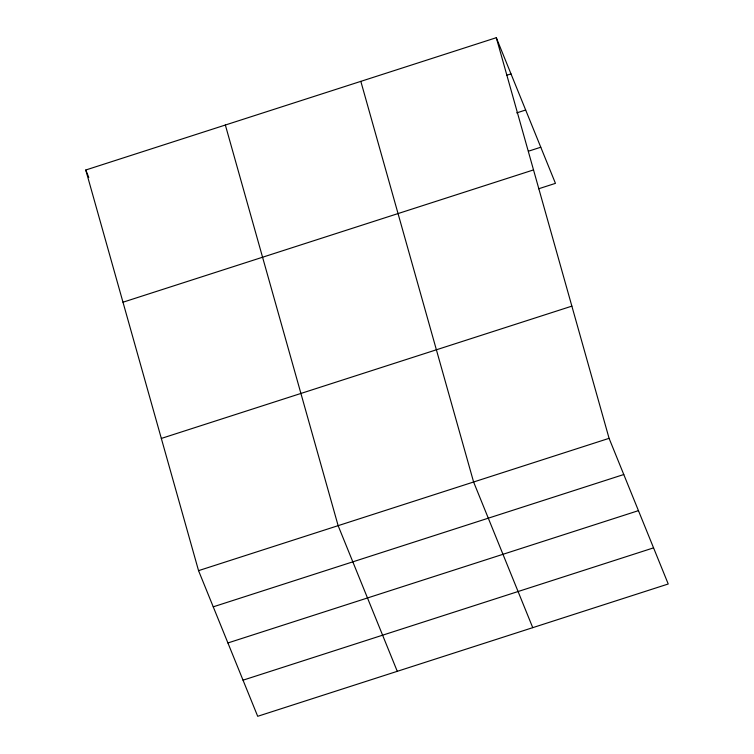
<?xml version="1.0" encoding="UTF-8"?>
<svg xmlns="http://www.w3.org/2000/svg" width="754" height="754" viewBox="0 0 754 754"><rect width="100%" height="100%" fill="white"/><g stroke="black" fill="none" stroke-linecap="round" stroke-linejoin="round"><path stroke-width="1.13" d="M496.302 37.7L609.081 438.338L668.232 583.992L257.698 716.3L198.547 570.646L85.767 170.008L496.302 37.7L555.453 183.354L538.658 188.773M506.518 75.325L510.995 73.883M516.707 112.893L525.67 110.009M528.469 151.196L540.778 147.228M122.987 302.213L533.521 169.914M161.337 438.432L571.871 306.133M198.547 570.646L609.081 438.338M213.241 606.829L623.775 474.52M227.906 642.955L638.44 510.646M243.024 680.174L653.558 547.866M532.748 627.658L473.606 482.004L360.827 81.357M397.273 671.314L338.131 525.661L225.352 125.023M85.767 170.008L88.793 177.454"/></g></svg>
